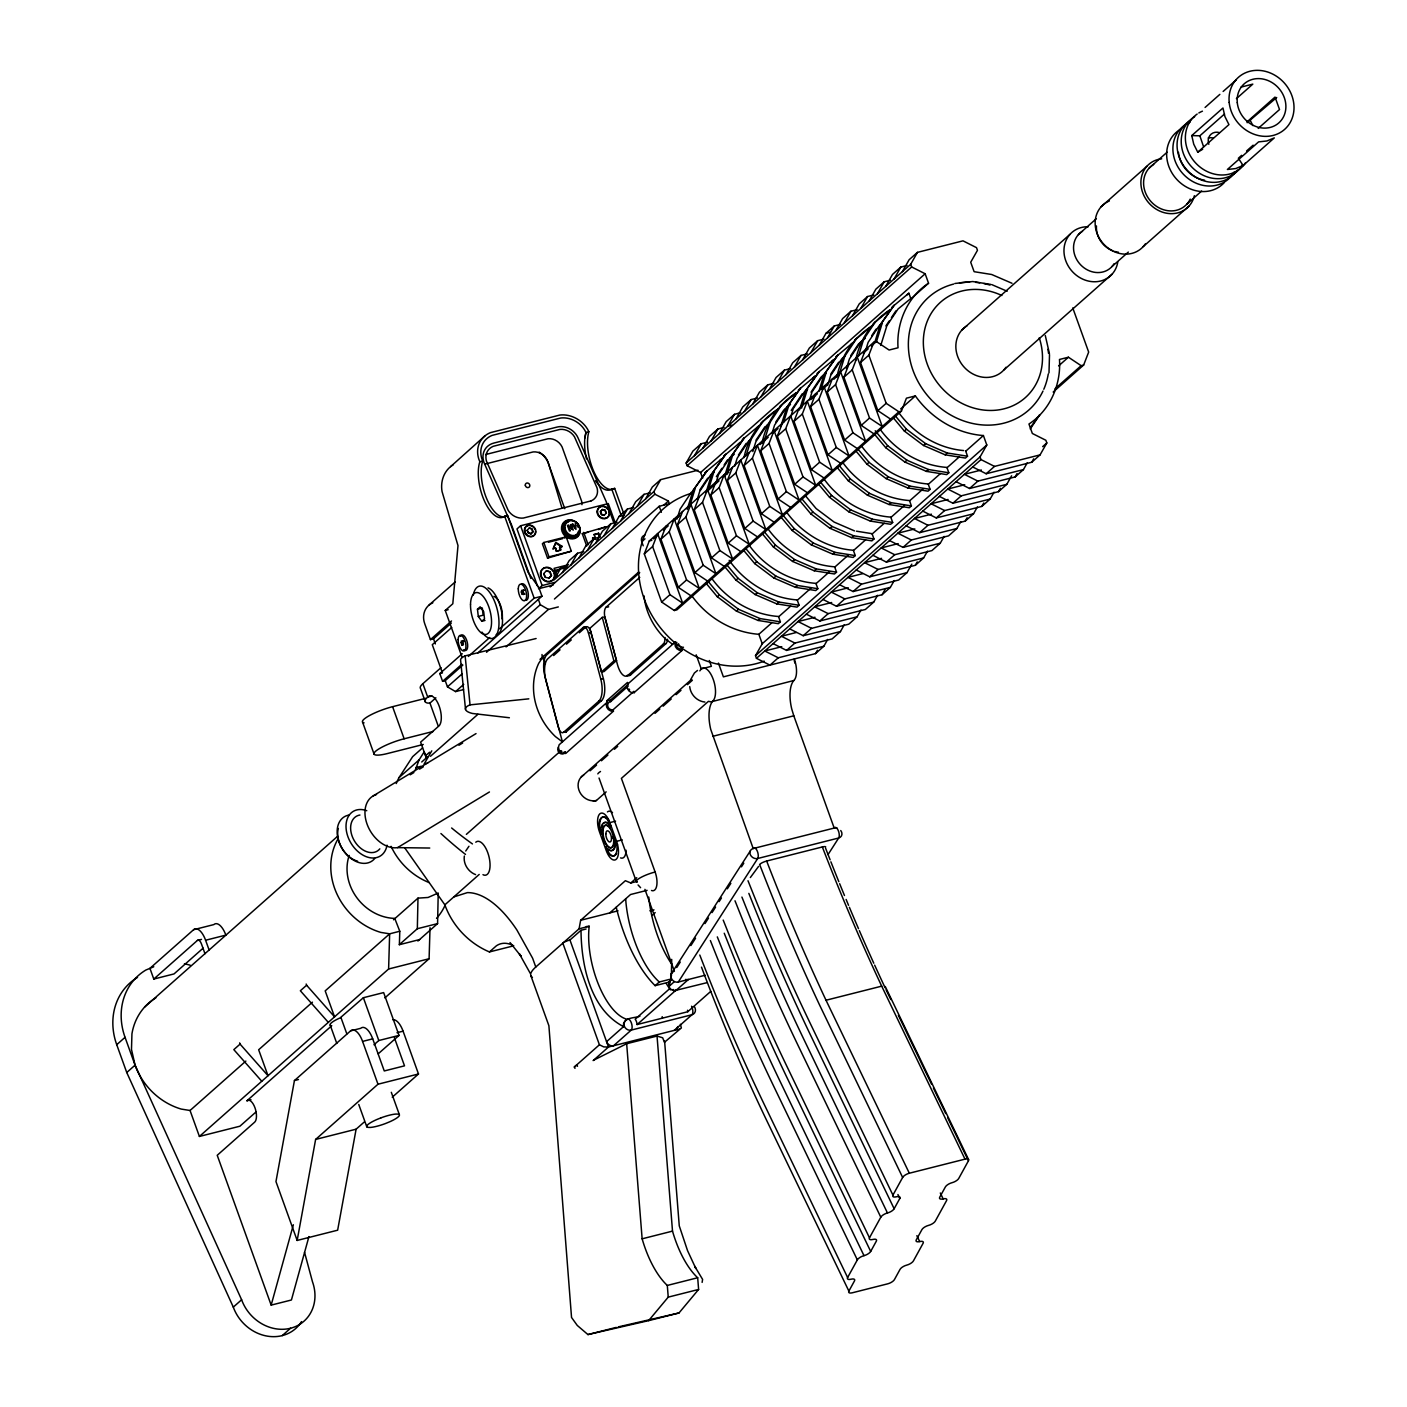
<?xml version="1.0" encoding="UTF-8"?>
<svg xmlns="http://www.w3.org/2000/svg" width="1407" height="1407" viewBox="0 0 1407 1407"><rect width="100%" height="100%" fill="white"/><g stroke="black" fill="none" stroke-linecap="round" stroke-linejoin="round"><path stroke-width="1.5" d="M399.289 944.695L417.334 928.726L417.985 898.141L428.062 897.473L438.228 893.023L437.577 923.608L417.897 941.037M694.442 1006.761L695.111 1008.098A5.804 5.1 48.5 0 1 691.98 1014.728L631.233 1030.1A5.804 5.1 48.5 0 1 624.233 1026.02C621.841 1017.261 635.12 1018.176 639.939 1016.206M707.352 982.578L674.551 990.669A5.804 5.1 48.5 0 1 668.941 986.448L669.064 982.297L670.84 980.31L669.064 982.297M1048.989 372.925L1049.516 354.582M153.768 966.767L145.853 970.039A63.825 56.034 48.5 0 0 125.047 1037.328L135.072 1065.152A63.825 56.034 48.5 0 0 181.257 1109.085L190.051 1110.492L199.407 1136.451L388.613 969.001L389.651 933.826L399.781 931.258L394.751 918.402A46.413 40.75 48.5 0 1 349.182 855.421M399.781 931.258L399.377 944.695L419.62 939.559M384.867 997.897L429.1 958.747L430.032 927.723M586.068 929.007L581.003 930.291C581.337 964.991 590.113 1009.206 623.547 1026.635L624.233 1026.02L606.575 1041.655A5.804 5.1 48.5 0 0 613.558 1045.735L631.233 1030.1A5.804 2.533 75.8 0 0 631.374 1022.907A5.804 2.533 75.8 0 0 627.381 1019.389A61.046 26.61 75.8 0 1 589.199 926.246A5.804 3.043 3.2 0 1 586.297 926.509M464.345 856.019C463.114 863.916 468.232 871.812 475.584 874.609M593.578 1060.21L626.66 1043.73L657.034 1036.044L662.662 1037.786L664.456 1042.288L681.357 1027.972L680.425 1024.296M623.494 1026.618L623.565 1023.381L626.097 1019.917M674.059 981.928L668.941 986.448L671.385 975.825L671.702 959.381M394.4 1037.75L404.512 1065.838L384.269 1070.956L372.714 1038.858A17.412 7.58 75.8 0 0 360.684 1028.324L350.572 1030.874L294.432 1080.576L275.965 1181.581L297.158 1240.446L337.645 1230.193L356.112 1129.188L364.325 1121.924M297.158 1240.446L315.625 1139.424L377.991 1084.217L418.495 1073.981L403.088 1031.173A17.412 7.58 75.8 0 0 392.87 1019.758M532.444 977.408A72.513 14.334 -19.8 0 1 535.786 967.031L579.068 928.813L580.651 920.284L625.359 880.712L630.811 882.98L636.896 881.468M586.49 458.911A34.26 14.932 75.8 0 1 584.872 437.982L585.928 432.424L584.784 430.225A22.195 18.537 33.3 0 0 560.76 418.002L492.098 435.396A24.675 20.613 33.3 0 0 481.739 458.365L482.724 461.021A32.59 14.193 75.8 0 0 487.473 500.505A32.59 14.193 75.8 0 0 507.558 515.472L528.012 572.262L538.863 587.581L541.976 596.199L477.747 653.041M584.872 437.982L585.91 432.617L588.847 431.685A34.243 14.932 75.8 0 0 594.123 472.224A34.243 14.932 75.8 0 0 614.683 488.37L624.268 515.015M463.114 643.579L462.78 645.268L461.689 644.846L461.25 641.029L464.099 641.029M463.009 640.59L462.674 642.278L460.933 642.735M524.969 594.141L522.12 594.159L521.346 592.048L521.68 590.36L524.53 590.342M523.439 589.902L523.105 591.591L521.346 592.048M523.211 594.598L523.545 592.892M415.083 770.649L419.093 759.868L424.14 751.918L426.444 757.371M669.644 985.762L669.24 982.051M308.942 1236.577L291.425 1299.998L271.164 1305.116L293.36 1224.776M702.128 1282.393L702.603 1279.403L694.689 1266.247L695.849 1268.498L687.548 1250.647L679.264 1225.866L664.596 1041.127M677.048 519.025L680.073 509.193L691.224 492.468L694.407 489.829M687.214 509.352L693.035 490.551L706.947 470.94L693.035 490.551M689.307 507.522L695.111 488.704M697.292 499.256L699.719 491.395L710.852 474.651L714.053 472.031M706.578 490.709L711.749 473.983L725.66 454.373L711.749 473.983M708.02 490.955L713.824 472.154M716.005 482.707L718.432 474.827L729.565 458.102L734.366 454.162M724.64 476.234L730.462 457.433L744.373 437.806L730.462 457.433M726.733 474.388L732.537 455.587M734.718 466.139L737.145 458.277L748.278 441.534L751.479 438.914M744.004 457.592C747.996 437.489 760.712 420.148 777.86 409.138L760.994 423.085M746.079 455.745L751.25 439.019L763.069 421.256M752.815 451.541L755.858 441.71L766.991 424.967M762.066 443.117C766.147 422.311 778.634 403.932 796.573 392.571L779.707 406.535M764.159 441.27L769.963 422.469L781.782 404.688M772.144 433.022L774.571 425.143L785.704 408.417M780.779 426.55L786.601 407.749L800.495 388.121L786.601 407.749M783.506 422.628L788.676 405.902M790.857 416.454L793.284 408.575L804.417 391.85L807.618 389.229M799.493 409.982L805.314 391.181L819.208 371.571L805.314 391.181M801.568 408.153L807.389 389.334M809.57 399.887L811.997 392.025L823.13 375.282M818.856 391.339L824.027 374.614L837.921 355.004L824.027 374.614M820.932 389.493L826.102 372.785M827.668 385.289L830.71 375.458L841.843 358.732L845.044 356.094M836.919 376.865C840.999 356.059 853.486 337.68 871.425 326.318L854.559 340.283M839.645 372.925L844.816 356.217L856.634 338.436M846.381 368.74L849.423 358.891L860.556 342.165M855.632 360.298C859.712 339.509 872.199 321.113 890.139 309.751L873.272 323.716M858.358 356.376L863.529 339.65L875.347 321.886M865.692 350.202L868.137 342.341L879.269 325.597L882.47 322.977M874.996 341.655L880.166 324.929L894.061 305.319L880.166 324.929M876.42 341.901L882.242 323.082M880.764 345.454L886.85 325.773L897.983 309.048L910.769 298.548L908.852 293.201L891.985 307.166M690.556 679.774L694.425 672.968L697.52 670.436M827.685 639.446L823.834 646.253L778.264 657.79L769.963 665.142L756.456 658.335L755.506 655.662L980.046 456.923L986.799 444.999L983.405 435.537C956.144 433.602 931.047 418.037 915.377 395.93L906.425 398.181L901.43 411.125L676.873 609.882L674.34 610.515L661.642 602.055L644.3 553.901L649.295 540.956L873.853 342.218L876.385 341.567L889.101 350.026L898.035 347.775C896.277 322.854 907.339 297.035 928.55 283.229L925.155 273.767L911.666 266.961L910.698 264.287L917.452 252.363L963.004 240.843L976.511 247.65L977.46 250.323L970.707 262.247L974.119 271.692L991.689 274.506L1012.02 283.282M652.619 546.532L657.614 533.587L682.659 603.163L669.943 594.686L652.619 546.532L644.3 553.901M690.978 595.794L678.262 587.335L660.921 539.18L665.933 526.236M669.24 531.811L674.252 518.866L699.297 588.443L686.581 579.965L669.24 531.811L660.921 539.18M707.615 581.073L694.9 572.614L677.558 524.459L682.571 511.515M685.877 517.09L690.89 504.146L715.934 573.704L703.219 565.245L685.877 517.09L677.558 524.459M724.253 566.353L711.537 557.893L694.196 509.739L699.209 496.794M702.515 502.369L707.51 489.425L732.555 558.984L719.856 550.524L702.515 502.369L694.196 509.739M740.873 551.632L728.175 543.172L710.834 495.018L715.829 482.073M719.153 487.649L724.148 474.704L749.192 544.263L736.477 535.803L719.153 487.649L710.834 495.018M757.511 536.911L744.795 528.452L727.454 480.279L732.467 467.353M735.773 472.928L740.785 459.983L765.83 529.542L753.114 521.082L735.773 472.928L727.454 480.279M774.149 522.19L761.433 513.731L744.092 465.559L749.104 452.632M752.411 458.207L757.423 445.263L782.468 514.821L769.752 506.362L752.411 458.207L744.092 465.559M790.787 507.47L778.071 499.01L760.73 450.838L765.742 437.894M769.049 443.486L774.043 430.542L799.088 500.101L786.39 491.641L769.049 443.486L760.73 450.838M807.407 492.749L794.709 484.289L777.368 436.117L782.362 423.173M785.686 428.766L790.681 415.821L815.726 485.38L803.01 476.92L785.686 428.766L777.368 436.117M824.045 478.028L811.329 469.551L793.988 421.397L799 408.452M802.307 414.045L807.319 401.101L832.364 470.659L819.648 462.2L802.307 414.045L793.988 421.397M840.683 463.29L827.967 454.83L810.625 406.676L815.638 393.731M818.944 399.324L823.957 386.38L849.001 455.938L836.286 447.479L818.944 399.324L810.625 406.676M857.32 448.569L844.605 440.11L827.263 391.955L832.276 379.011M835.582 384.603L840.577 371.659L865.622 441.218L852.923 432.758L835.582 384.603L827.263 391.955M873.94 433.848L861.242 425.389L843.901 377.234L848.896 364.29M852.22 369.883L857.215 356.938L882.259 426.497L869.544 418.037L852.22 369.883L843.901 377.234M890.578 419.128L877.862 410.668L860.521 362.514L865.534 349.569M860.521 362.514L868.84 355.144L873.853 342.218M1053.175 392.025L1083.654 365.029L1088.666 352.084L1072.767 307.94M553.549 547.569L555.994 542.451L562.22 546.426L559.494 547.464L560.478 550.243L557.559 550.981M552.916 549.135L555.994 542.451M676.837 642.401L676.785 642.542A4.344 3.816 48.5 0 0 681.41 649.102L682.219 650.315L633.941 692.772A5.804 5.1 48.5 0 1 627.786 684.031L627.522 682.413L606.716 700.827L606.98 702.445A5.804 5.1 48.5 0 0 613.153 711.186L613.135 709.726L633.924 691.312L634.399 692.649M431.773 750.846L424.123 764.036L427.658 763.139M947.614 1117.545L968.438 1160.81L958.73 1178.468A5.804 2.216 -25.7 0 1 952.064 1182.689A5.804 2.216 -25.7 0 0 945.381 1186.928L939.718 1197.216A5.804 2.216 -25.7 0 0 943.147 1198.887A5.804 2.216 -25.7 0 1 946.594 1200.54L935.268 1221.153A5.804 2.216 -25.7 0 1 928.585 1225.374A5.804 2.216 -25.7 0 0 921.919 1229.612L916.256 1239.901A5.804 2.216 -25.7 0 0 919.686 1241.572A5.804 2.216 -25.7 0 1 923.133 1243.225L913.424 1260.901A5.804 2.216 -25.7 0 1 906.741 1265.122A5.804 2.216 -25.7 0 0 900.058 1269.343L894.43 1279.596A5.804 2.216 -25.7 0 1 887.747 1283.817L852.325 1292.787A5.804 2.216 -25.7 0 1 848.878 1291.116L854.506 1280.862A5.804 2.216 -25.7 0 0 851.059 1279.209A5.804 2.216 -25.7 0 1 847.612 1277.538L857.338 1259.881A5.804 2.216 -25.7 0 1 864.004 1255.66A5.804 2.216 -25.7 0 0 870.687 1251.439L876.35 1241.132A5.804 2.216 -25.7 0 0 872.903 1239.461A5.804 2.216 -25.7 0 1 869.473 1237.808L786.161 1064.818A1083.689 472.33 75.8 0 1 726.205 927.565L723.198 920.072M869.473 1237.808L880.8 1217.196A5.804 2.216 -25.7 0 1 887.465 1212.975A5.804 2.216 -25.7 0 0 894.149 1208.754L899.812 1198.447L897.93 1194.508M899.812 1198.447A5.804 2.216 -25.7 0 0 896.382 1196.777A5.804 2.216 -25.7 0 1 892.935 1195.123L902.643 1177.448A5.804 2.216 -25.7 0 1 909.327 1173.227L965.009 1159.139A5.804 2.216 -25.7 0 1 968.438 1160.81M567.091 566.388L560.865 567.971L554.112 579.895L653.921 491.553L660.674 479.629L697.942 470.202M562.431 572.526L569.184 560.602L577.503 553.25L583.712 551.667M570.75 565.174L577.503 553.25M579.068 557.805L585.822 545.881L594.141 538.512L600.349 536.946M587.387 550.454L594.141 538.512M595.706 543.084L602.46 531.16L610.779 523.791L616.987 522.226M604.025 535.715L610.779 523.791M612.326 528.364L619.08 516.439L627.399 509.07L633.625 507.505M620.645 520.995L627.399 509.07M628.964 513.643L635.718 501.719L644.037 494.349L650.245 492.784M637.283 506.274L644.037 494.349M645.602 498.922L652.356 486.998L660.674 479.629M702.638 478.187L700.598 472.506L687.108 465.717L686.141 463.026L692.895 451.102L701.214 443.75L707.422 442.185M694.46 455.675L701.214 443.75M702.779 448.305L709.533 436.381L717.851 429.029L724.06 427.447M711.098 440.954L717.851 429.029M719.417 433.585L726.17 421.66L734.489 414.309L740.698 412.726M734.489 414.309L727.736 426.233L731.974 425.16M736.037 418.864L742.79 406.94L751.109 399.588L757.335 398.005M744.356 411.512L751.109 399.588M752.675 404.143L759.428 392.219L767.747 384.867L773.956 383.284M760.994 396.792L767.747 384.867M769.312 389.422L776.066 377.498L784.385 370.147L790.593 368.564M777.631 382.071L784.385 370.147M785.95 374.702L792.704 362.777L801.023 355.426L807.231 353.843M794.269 367.35L801.023 355.426M802.57 359.981L809.324 348.057L817.643 340.687L823.869 339.122M810.889 352.629L817.643 340.687M819.208 345.26L825.962 333.336L834.281 325.967L840.489 324.401M827.527 337.891L834.281 325.967M835.846 330.539L842.6 318.615L850.918 311.246L857.127 309.681M844.165 323.17L850.918 311.246M852.484 315.819L859.237 303.894L867.556 296.525L873.765 294.96M860.803 308.45L867.556 296.525M869.104 301.098L875.858 289.174L884.176 281.805L890.402 280.239M877.423 293.729L884.176 281.805M885.742 286.377L892.495 274.453L900.814 267.084L907.023 265.518M894.061 279.008L900.814 267.084M902.379 271.657L909.133 259.732L917.452 252.363M755.506 655.662L762.242 643.738L986.799 444.999M718.432 663.084L723.391 676.855L815.515 653.622L817.449 650.21M773.094 643.615L786.583 650.421L832.153 638.901L840.471 631.532L844.323 624.726M789.732 628.894L803.221 635.7L848.773 624.18L857.092 616.811L860.961 610.005M806.369 614.173L819.859 620.979L865.411 609.46L873.729 602.09L877.599 595.284M822.989 599.452L836.497 606.259L882.048 594.739L884.95 589.621M882.048 594.739L890.367 587.37L894.219 580.563M839.627 584.732L853.117 591.538L898.686 580.018L907.005 572.649L911.824 564.137M856.265 570.011L869.755 576.817L915.306 565.297L917.241 561.885M915.306 565.297L923.625 557.928L927.494 551.122M872.903 555.29L886.392 562.097L931.944 550.577L940.263 543.208L944.132 536.401M889.523 540.569L903.03 547.376L948.582 535.856L956.901 528.487L960.752 521.68M906.161 525.849L919.65 532.655L965.22 521.118L967.137 517.723M965.22 521.118L973.538 513.766L977.39 506.942M922.799 511.128L936.288 517.934L981.84 506.397L983.774 503.002M981.84 506.397L990.159 499.045L994.028 492.221M939.419 496.407L952.926 503.214L998.478 491.676L1000.412 488.282M998.478 491.676L1006.796 484.325L1011.615 475.795M956.057 481.686L969.564 488.493L1015.115 476.955L1017.05 473.561M1015.115 476.955L1023.434 469.604L1027.286 462.78M972.694 466.966L986.184 473.754L1031.753 462.235L1033.67 458.823M1031.753 462.235L1040.072 454.883L1046.826 442.959L1045.858 440.268L1032.351 433.479L1028.957 424.017C1050.167 410.211 1061.247 384.392 1059.471 359.471L1068.423 357.22L1081.139 365.679L1083.654 365.029M676.732 967.541L680.267 962.036M690.855 945.574L695.55 938.24M704.96 923.608L708.495 918.103M712.03 912.615L715.565 907.128M719.083 901.641L721.439 897.983M727.331 888.819L730.849 883.332M741.436 866.853L743.793 863.195M644.916 889.347L674.375 971.199A5.874 5.171 48.5 0 0 671.192 977.918A5.874 5.171 48.5 0 0 678.28 982.051L757.687 858.499A5.804 2.533 75.8 0 0 757.177 850.83A5.804 2.533 75.8 0 0 753.202 848.544L710.728 729.389A29.09 12.681 75.8 0 1 712.804 701.003A17.412 7.58 75.8 0 0 713.261 679.423A17.412 7.58 75.8 0 0 701.249 668.888L696.184 654.818M828.019 854.612L838.678 838.009A5.804 4.837 32.7 0 0 840.753 830.517M671.315 973.697L750.283 850.918M396.246 783.558A70.35 61.767 48.5 0 1 399.043 777.596L412.656 756.649L422.54 747.908M465.717 851.024L468.953 846.275M699.859 489.882L707.668 478.169M716.356 476.674L721.914 468.302M724.148 464.961L727.489 459.931M738.411 455.094L746.202 443.381M755.999 440.198L764.916 426.813M775.837 421.959L783.629 410.246L790.505 404.477M791.209 410.422L802.342 393.696M811.03 392.184L821.055 377.129L826.331 372.662M830.851 373.945L838.642 362.232M850.672 355.725L858.481 344.012L865.358 338.225M871.619 335.816L876.069 329.115M885.882 325.932L889.224 320.919M891.44 317.577L895.907 310.877M1030.522 427.306L1039.703 414.801L1030.241 429.012M699.842 670.875L701.249 668.888L711.379 666.338L709.286 660.499M750.353 877.546L758.584 866.395M558.368 747.31L558.262 747.434A4.344 3.816 48.5 0 0 562.888 753.994L565.315 752.042L565.333 753.501A5.804 5.1 48.5 0 1 559.159 744.76L607.12 702.286M627.786 684.031L675.606 641.715A5.804 5.1 48.5 0 0 681.762 650.456L682.219 650.315M530.844 975.631L548.888 1025.721L571.541 1317.48L577.257 1325.429L587.933 1334.575L648.627 1320.645L668.237 1297.131L698.611 1289.445L697.679 1277.749A67.87 29.582 75.8 0 1 672.511 1231.125L657.034 1036.044M648.627 1320.645L679.001 1312.96L698.611 1289.445M527.15 530.281L529.296 527.994L532.075 528.803L533.077 531.582L530.931 533.869L528.153 533.06L527.15 530.281L528.504 532.743L531.283 533.552M530.931 533.869L533.077 531.582M549.135 578.101L545.072 577.345L543.735 573.634L546.461 570.679L550.172 571.77L551.491 575.481L548.765 578.418L551.491 575.481M600.367 511.761L602.495 509.475L605.274 510.284L606.276 513.063L604.148 515.349L601.369 514.54L600.367 511.761L602.495 509.475M450.609 466.614L485.01 435.818M630.811 882.98L636.773 877.687M429.1 605.01L455.094 582.006M615.703 524.195L608.281 503.583L520.59 525.761L516.985 528.944L537.773 586.684M529.296 527.994L531.705 529.12L532.708 531.899M461.936 656.788L445.245 610.462L452.808 603.761L457.996 545.599L442.062 491.588A28.017 25.097 63.2 0 1 453.3 464.715M432.846 602.776A18.924 16.62 48.5 0 0 424.721 623.706L430.436 639.622L451.506 620.962M430.436 639.622L433.514 638.831L451.348 623.055M543.823 542.486L542.381 543.77L547.552 558.139L571.348 551.21L566.177 536.841L543.823 542.486L548.994 556.855L547.552 558.139M451.735 627.504L432.283 644.705L442.431 672.915L439.811 673.584L442.589 681.322L445.228 680.654L462.85 665.054M477.465 609.213L480.174 606.822L483.691 611.658L484.518 618.869L481.81 621.261L478.292 616.442L477.465 609.213L482.302 608L483.111 615.211L478.292 616.442M564.735 538.107L566.177 536.841M556.644 550.876L555.642 548.097L556.099 551.351L561.024 549.768L560.021 546.989L562.22 546.426M602.143 509.791L605.274 510.284M601.369 514.54L604.148 515.349M586.701 545.986L582.269 533.675L606.083 526.746L598.538 529.56M606.276 513.063L604.922 510.6M546.461 570.679L549.803 572.086L551.139 575.797M543.735 573.634L545.424 577.011M425.354 701.935L420.535 688.568A37.708 7.457 -19.8 0 1 422.874 683.696L440.989 667.674M593.666 534.766L598.591 533.183L599.048 536.454L598.591 533.183M439.811 673.584L462.252 653.727M592.47 538.107L595.214 537.069L594.211 534.291M555.325 572.878L560.865 567.971M554.604 582.392L542.117 585.558L538.512 588.742L553.092 585.048M686.141 463.026L910.698 264.287M468.32 656.453L489.724 637.512M499.591 628.771L534.15 598.186L541.976 596.199M442.589 681.322L461.83 664.297M550.102 586.965L654.888 494.226L668.378 501.033L669.345 503.706L659.215 506.274L554.446 599.013M687.108 465.717L911.666 266.961M463.519 689.588L455.569 691.593L447.461 686.862L462.112 673.9M486.541 652.268L540.288 604.711L538.371 599.4M422.874 683.696L427.693 697.081A37.708 7.457 -19.8 0 0 427.781 703.095L429.962 703.078L435.889 697.819M663.471 505.377L668.378 501.033M700.598 472.506L925.155 273.767M455.569 691.593L463.712 684.382M506.045 646.903L548.396 609.424L558.333 606.927M719.645 460.652L721.721 458.823L704.854 472.77M738.358 444.102L740.434 442.255L723.567 456.22M757.072 427.535L759.147 425.688L742.28 439.652M813.211 377.85L815.286 376.003L798.42 389.968M831.906 361.282L833.999 359.453L817.133 373.4M850.619 344.715L852.712 342.886L835.846 356.85M906.759 295.03L908.852 293.201M193.586 929.71A17.412 7.58 75.8 0 1 205.598 940.245L225.859 935.11A17.412 7.58 75.8 0 0 213.829 924.592L193.586 929.71L149.933 968.35L153.785 979.061L174.028 973.925L203.136 948.16M749.175 440.866L751.25 439.019M767.888 424.298L769.963 422.469M842.74 358.046L844.816 356.217M861.453 341.496L863.529 339.65M910.522 299.181L928.55 283.229M643.21 545.793L641.75 541.73L645.004 538.846M153.785 979.061L197.437 940.404L201.5 939.384M653.464 538.863L658.388 534.519M663.313 530.158L668.219 525.813M674.78 520.01L679.704 515.648M705.927 492.45L719.03 480.842M723.954 476.481L728.861 472.136M760.009 444.577L768.204 437.313M773.129 432.969L778.036 428.607M810.819 399.606L817.379 393.802M822.286 389.44L827.21 385.096M833.771 379.292L838.678 374.93M863.265 353.175L868.189 348.83M871.461 345.929L876.385 341.567M399.043 777.596L419.093 759.868M426.286 755.137L429.557 752.235M144.552 1007.131L337.61 836.268M421.731 761.996L427.587 756.808M430.489 756.28L477.905 714.316M540.024 659.338L638.69 572.016M639.728 572.596L546.883 654.765A17.412 7.246 81.5 0 0 545.001 676.626L562.413 741.858L555.448 736.617A63.825 56.034 48.5 0 1 538.705 663.33L543.295 656.436L545.388 664.297M579.332 632.781L585.769 627.082L583.149 627.487L547.798 658.775A17.412 7.246 81.5 0 0 545.934 680.619L558.245 726.927A8.706 3.623 81.5 0 0 563.556 732.326L566.159 731.939L601.51 700.651A17.412 7.246 81.5 0 0 603.41 678.79L591.063 632.499A8.706 3.623 81.5 0 0 586.649 626.66M667.534 639.27A8.706 3.623 81.5 0 1 665.968 643.615L630.617 674.885L628.014 675.29A17.412 7.228 81.5 0 1 617.427 664.456L605.08 618.165A8.706 3.623 81.5 0 1 606.03 607.244L639.763 577.38M553.637 655.539L560.056 649.841M566.476 644.16L571.312 639.886M301.52 1321.613A40.61 35.65 48.5 0 1 265.659 1335.823A40.61 35.65 48.5 0 1 233.298 1307.121L126.753 1072.521L116.728 1044.697L125.047 1037.328M602.284 617.356L589.814 628.384L601.44 671.966L604.043 671.561L616.512 660.516L604.904 616.952L602.284 617.356L613.909 660.921L601.44 671.966M1205.078 107.46L1219.851 94.375M1223.123 91.473L1236.261 79.847M961.913 329.977L1070.041 234.283M1101.224 206.671L1146.969 166.184M126.753 1072.521L135.072 1065.152L131.484 1049.446L131.941 1033.828A63.825 56.034 48.5 0 1 155.878 997.862M1149.062 168.189L1167.124 152.202M661.642 602.055L669.943 594.686M678.262 587.335L686.581 579.965M694.9 572.614L703.219 565.245M711.537 557.893L719.856 550.524M728.175 543.172L736.477 535.803M744.795 528.452L753.114 521.082M761.433 513.731L769.752 506.362M778.071 499.01L786.39 491.641M794.709 484.289L803.01 476.92M811.329 469.551L819.648 462.2M827.967 454.83L836.286 447.479M844.605 440.11L852.923 432.758M861.242 425.389L869.544 418.037M877.862 410.668L886.181 403.317L868.84 355.144M1078.395 234.6L1096.37 218.683M1191.764 135.582L1222.964 107.987L1224.917 116.552L1228.944 124.607L1197.744 152.202L1193.734 144.165L1191.764 135.582L1199.854 135.811L1224.477 114.02M1236.401 98.648L1252.81 84.121L1241.009 87.111M900.621 408.98L915.377 395.93M674.34 610.515L898.897 411.776L901.43 411.125M1247.147 121.776L1275.041 97.065L1279.526 109.535L1258.192 128.424M1247.147 122.708L1276.712 97.505M563.556 732.326L598.89 701.038L601.51 700.651M706.121 583.325L717.271 596.691L719.346 594.862L738.517 609.266L760.097 618.588L780.41 621.841L778.476 616.495C752.024 614.525 727.243 599.91 711.801 578.47M724.816 566.775L735.984 580.141L738.059 578.295L757.23 592.716L778.81 602.038L799.123 605.274L797.189 599.927C769.946 597.975 744.848 582.428 729.178 560.303M743.529 550.207L754.697 563.574L756.773 561.727L775.943 576.149L797.523 585.47L817.836 588.706L815.902 583.36C789.45 581.408 764.669 566.775 749.227 545.353M762.242 533.64L773.41 547.006L775.486 545.177L794.656 559.581L816.236 568.903L836.549 572.157L834.615 566.81C808.163 564.84 783.382 550.225 767.941 528.786M780.955 517.09L792.123 530.457L794.199 528.61L813.369 543.032L834.949 552.353L855.263 555.589L853.328 550.243C826.876 548.273 802.096 533.658 786.654 512.236M799.668 500.523L810.837 513.889L812.912 512.042L832.082 526.464L853.662 535.786L873.976 539.022L872.041 533.675L856.423 531.178M818.382 483.955L829.55 497.322L831.625 495.493L850.795 509.897L872.375 519.218L892.689 522.472L890.754 517.108C864.303 515.155 839.522 500.54 824.08 479.101M837.095 467.405L848.263 480.772L850.338 478.925L869.508 493.347L891.088 502.668L911.402 505.904L909.467 500.558C883.016 498.588 858.235 483.973 842.793 462.551M855.808 450.838L866.976 464.204L869.051 462.358L888.222 476.78L909.801 486.101L930.115 489.337L928.18 483.99C901.729 482.021 876.948 467.405 861.506 445.984M874.521 434.271L885.671 447.637L887.764 445.808L906.935 460.212L928.514 469.533L948.828 472.787L946.893 467.423C920.442 465.471 895.661 450.856 880.219 429.416M893.234 417.721L904.384 431.087L906.477 429.241L925.648 443.645L947.228 452.984L967.541 456.22L965.607 450.873M606.716 700.827L610.251 700.281L627.839 684.717M613.135 709.726L612.801 709.814A4.344 3.816 48.5 0 1 607.789 706.332A4.344 3.816 48.5 0 1 610.62 701.653L628.208 686.088M466.368 834.369L560.162 751.356M1111.987 266.539L1128.326 252.082M565.79 753.378L613.61 711.045M1186.857 204.138L1201.631 191.053M1241.642 155.333L1238.371 158.235L1243.12 165.498L1274.32 137.886L1266.845 140.981L1258.597 141.878L1227.396 169.473L1235.663 168.576L1243.12 165.498M1246.567 150.971L1253.145 145.167M239.63 1042.904L240.069 1044.117L233.826 1049.64L261.772 1081.244M306.163 984.021L306.603 985.234L300.359 990.757L328.306 1022.361M1003.912 369.918L1112.022 274.224M1143.223 246.612L1188.95 206.126M717.271 596.691L736.441 611.113L738.517 609.266M735.984 580.141L755.154 594.545L757.23 592.716M754.697 563.574L773.868 577.996L775.943 576.149M773.41 547.006L792.581 561.428L794.656 559.581M792.123 530.457L811.294 544.861L813.369 543.032M810.837 513.889L830.007 528.311L832.082 526.464M829.55 497.322L848.72 511.743L850.795 509.897M848.263 480.772L867.433 495.176L869.508 493.347M866.976 464.204L886.146 478.609L888.222 476.78M885.671 447.637L904.859 462.059L906.935 460.212M904.384 431.087L923.572 445.491L925.648 443.645M393.52 919.791L417.985 898.141M190.051 1110.492L245.856 1061.089M312.442 1002.171L258.659 1049.763L268.016 1075.722L240.069 1044.117M581.144 777.086L691.664 679.282M736.441 611.113L758.021 620.434L760.097 618.588M755.154 594.545L776.734 603.867L778.81 602.038M773.868 577.996L795.447 587.317L797.523 585.47M792.581 561.428L814.161 570.75L816.236 568.903M811.294 544.861L832.874 554.182L834.949 552.353M830.007 528.311L851.587 537.632L853.662 535.786M848.72 511.743L870.3 521.065L872.375 519.218M867.433 495.176L889.013 504.497L891.088 502.668M886.146 478.609L907.726 487.948L909.801 486.101M904.859 462.059L926.439 471.38L928.514 469.533M923.572 445.491L945.152 454.813L947.228 452.984M590.061 770.825L596.568 765.074M601.44 760.765L607.93 755.014M614.419 749.28L617.673 746.396M654.994 713.349L659.865 709.04M663.119 706.173L671.227 698.98M676.099 694.671L680.97 690.362M687.46 684.629L692.332 680.302M513.731 945.803L489.443 951.941A72.513 63.684 48.5 0 1 444.858 904.842L479.207 874.433M1058.592 365.908L1068.423 357.22M692.174 596.269C707.615 617.708 732.396 632.323 758.848 634.293L771.704 622.914M778.599 616.811L790.699 606.1M797.312 600.244L810.924 588.196M816.025 583.676L829.638 571.629M834.738 567.127L848.351 555.079M853.451 550.559L865.551 539.848M872.164 533.992L884.264 523.281M890.877 517.442L904.49 505.394M909.59 500.874L923.203 488.827M928.303 484.307L940.404 473.596M947.017 467.74L959.099 457.046M965.73 451.19L983.405 435.537M780.41 621.841L778.335 623.688L758.021 620.434M799.123 605.274L797.048 607.12L776.734 603.867M817.836 588.706L815.761 590.553L795.447 587.317M836.549 572.157L834.474 573.986L814.161 570.75M855.263 555.589L853.187 557.436L832.874 554.182M873.976 539.022L871.9 540.868L851.587 537.632M892.689 522.472L890.613 524.301L870.3 521.065M911.402 505.904L909.327 507.751L889.013 504.497M930.115 489.337L928.04 491.184L907.726 487.948M948.828 472.787L946.735 474.616L926.439 471.38M967.541 456.22L965.448 458.066L945.152 454.813M271.164 1305.116L217.223 1155.288L254.649 1122.17A11.608 5.065 75.8 0 0 254.966 1107.784A11.608 5.065 75.8 0 0 246.946 1100.766L331.753 1025.721M331.331 1025.703A17.412 3.447 -19.8 0 1 340.142 1017.894L363.375 997.721L383.636 992.586L399.043 1035.394L378.219 1053.825M1054.898 388.877L1081.139 365.679M756.456 658.335L981.013 459.597L994.503 466.403L1040.072 454.883M593.209 800.97A14.51 6.314 75.8 0 0 596.462 800.46L606.153 791.86M256.32 1111.688L239.894 1126.216L199.407 1136.451M786.583 650.421L794.902 643.069L840.471 631.532M803.221 635.7L811.54 628.349L857.092 616.811M819.859 620.979L828.178 613.628L873.729 602.09M836.497 606.259L844.798 598.907L890.367 587.37M853.117 591.538L861.436 584.169L907.005 572.649M869.755 576.817L878.074 569.448L923.625 557.928M886.392 562.097L894.711 554.727L940.263 543.208M903.03 547.376L911.331 540.007L956.901 528.487M919.65 532.655L927.969 525.286L973.538 513.766M936.288 517.934L944.607 510.565L990.159 499.045M952.926 503.214L961.245 495.844L1006.796 484.325M969.564 488.493L977.865 481.124L1023.434 469.604M986.184 473.754L994.503 466.403M1042.657 446.635L1046.826 442.959M815.515 653.622L823.834 646.253M373.998 1044.768L378.8 1040.529L399.043 1035.394M489.443 951.941L496.337 945.838A73.955 32.238 75.8 0 1 513.414 945.645M392.236 1097.214L418.495 1073.981M609.759 912.914L630.547 894.518L647.114 890.332M233.298 1307.121L241.617 1299.751A40.61 35.65 48.5 0 0 290.546 1328.243A40.61 35.65 48.5 0 0 312.495 1281.83L304.528 1252.283M616.266 907.163L616.688 909.08A101.955 44.795 75.9 0 0 655.134 985.656L659.285 981.98L669.644 979.36M575.006 1068.335A5.804 5.1 48.5 0 1 574.337 1066.981L599.417 1044.785L562.818 943.112A5.804 1.143 -19.8 0 1 569.958 939.999L581.003 930.291M669.732 988.629L635.208 1019.196A5.804 2.533 75.8 0 1 637.125 1024.542L687.742 1011.739L710.764 991.372M282.227 1335.612L290.546 1328.243M593.138 1060.597L608.492 1047.019L679.37 1029.08M637.125 1024.542L676.591 989.613M628.014 675.29L663.365 644.001L665.968 643.615M651.933 915.482L655.187 912.615M574.337 1066.981L576.958 1064.8L577.503 1066.295M373.242 795.87L476.041 733.592M410.176 774.817L413.922 772.531M419.55 769.137L423.296 766.85M458.928 745.27L462.674 743.002M376.531 794.515A29.002 20.314 58.8 0 0 367.508 825.293A29.002 20.314 58.8 0 0 397.565 847.63L489.443 791.965M1197.744 152.202L1202.686 149.248M453.793 896.927L467.37 892.618A132.469 57.74 75.8 0 1 516.897 930.009L532.602 958.185L535.786 967.031M565.315 752.042L564.981 752.147A4.344 3.816 48.5 0 1 563.926 752.165M485.573 454.549L548.062 438.738A13.49 11.854 48.5 0 1 562.061 446.881L581.619 501.173A14.052 12.346 48.5 0 1 581.97 504.656M485.362 463.993L533.165 451.928A13.49 11.854 48.5 0 1 547.165 460.071L564.77 508.683M825.962 333.336L830.112 332.281M588.847 431.685L587.51 429.117A25.537 21.351 33.3 0 0 559.863 415.047L490.445 432.635A28.017 23.427 33.3 0 0 478.679 458.717L479.822 461.76L482.724 461.021M479.822 461.76A32.59 14.193 75.8 0 0 484.553 501.244A32.59 14.193 75.8 0 0 504.638 516.211L507.558 515.472M595.495 480.719A34.26 14.932 75.8 0 0 611.764 489.108L614.683 488.37M619.08 516.439L623.231 515.384M548.466 542.223L562.712 538.617M582.269 533.675L588.372 532.127M595.126 534.396L598.045 533.658M553.443 548.66L555.642 548.097M548.994 556.855L571.348 551.21M649.295 540.956L651.828 540.306M568.534 564.717L554.094 568.358L556.767 575.78M554.622 570.503L567.003 567.373M981.365 470.026L964.375 474.317L977.865 481.124M445.245 610.462L448.165 609.723M522.12 594.159L523.861 593.719L522.771 590.782M964.727 484.747L947.738 489.038L961.245 495.844M948.089 499.467L931.117 503.759L944.607 510.565M481.81 621.261L485.028 620.452M931.452 514.188L914.48 518.48L927.969 525.286M914.831 528.909L897.842 533.2L911.331 540.007M461.689 644.846L463.448 644.406L462.358 641.469M898.194 543.63L881.204 547.939L894.711 554.727M881.556 558.35L864.584 562.659L878.074 569.448M862.808 573.616L847.946 577.38L861.436 584.169M848.298 587.792L831.308 592.101L844.798 598.907M431.914 696.008L427.693 697.081A16.022 6.982 75.8 0 1 439.23 706.279A16.022 6.982 75.8 0 1 438.298 726.504L420.623 742.14L426.18 757.599M364.079 722.881A23.198 4.59 -19.8 0 1 368.757 715.97A23.198 4.59 -19.8 0 1 392.588 706.683L425.618 698.329M831.66 602.513L814.671 606.822L828.178 613.628M815.022 617.251L798.05 621.542L811.54 628.349M796.274 632.499L781.413 636.263L794.902 643.069M423.243 744.479L387.523 753.519A23.198 4.59 -19.8 0 1 375.581 751.285A23.198 4.59 -19.8 0 1 404.143 738.798L433.338 731.411M781.764 646.692L764.775 650.984L778.264 657.79M794.269 658.933A17.412 7.58 75.8 0 1 793.812 680.513L710.992 701.882L708.46 701.319L621.402 778.37L655.117 872.006A14.51 6.314 75.8 0 1 651.494 890.49M712.786 736.301L793.794 715.811L834.193 828.055A5.804 2.533 75.8 0 1 838.185 830.341A5.804 2.533 75.8 0 1 838.678 838.009L757.687 858.499A5.804 4.837 32.7 0 1 750.388 854.805A5.804 4.837 32.7 0 1 753.202 848.544L834.193 828.055A5.804 4.837 32.7 0 1 837.024 828.09M608.791 820.334A14.51 6.314 75.8 0 0 599.822 828.354L601.756 833.7L599.189 828.512A14.51 6.314 75.8 0 1 608.158 820.492L610.093 823.939M609.847 822.603L616.6 841.333A14.51 6.314 75.8 0 1 616.213 859.308A14.51 6.314 75.8 0 1 606.206 850.532L599.452 831.801A14.51 6.314 75.8 0 1 599.839 813.826A14.51 6.314 75.8 0 1 609.847 822.603L615.545 821.16M601.123 833.859A14.51 6.314 75.8 0 1 610.11 825.891L610.744 825.733M616.6 841.333L622.299 839.891M608.492 852.431L605.925 847.243L608.492 852.431A14.51 6.314 75.8 0 0 616.583 853.433M607.859 852.589A14.51 6.314 75.8 0 0 616.846 844.552L617.48 844.393M417.334 928.726L437.577 923.608M902.643 1177.448L819.296 1004.405A1093.485 476.604 75.8 0 1 759.762 864.813L759.622 864.461A5.804 1.425 -21.3 0 1 766.657 861.031L822.339 846.961A5.804 1.425 -21.3 0 1 825.733 846.908M580.651 920.284L618.042 910.821M388.613 969.001L429.1 958.747M579.068 928.813L589.199 926.246M653.991 909.854L649.946 910.874A5.804 3.043 3.2 0 0 652.092 909.872M350.572 1030.874A17.412 7.58 75.8 0 1 362.584 1041.409L372.714 1038.858M397.003 1032.703L403.088 1031.173M655.134 985.656L669.626 981.98M678.28 982.051L705.171 975.244M294.432 1080.576L298.477 1079.538M246.946 1100.766L250.991 1099.746M766.657 861.031A1089.088 474.687 75.8 0 0 826.015 1000.236L881.697 986.149L965.009 1159.139M315.625 1139.424L356.112 1129.188M626.66 1043.73L642.137 1238.811L672.511 1231.125M642.137 1238.811A67.87 29.582 75.8 0 0 667.305 1285.435L697.679 1277.749M587.933 1334.575L616.284 1327.399M415.786 767.624L421.098 766.287M509.387 717.746L472.559 713.49A17.412 5.821 -0.8 0 1 465.524 709.445L460.564 659.69A17.412 4.713 -10.5 0 1 465.137 655.873L536.12 638.514M618.306 1326.889L679.001 1312.96M606.03 607.244L608.633 606.857M583.149 627.487A8.706 3.623 81.5 0 1 588.443 632.886L591.063 632.499M613.909 660.921L616.512 660.516M598.89 701.038A17.412 7.246 81.5 0 0 600.789 679.176L603.41 678.79M954.913 283.475L972.712 281.541L990.985 284.46M465.524 709.445L465.453 708.618A17.412 5.821 -0.8 0 1 470.044 704.872L528.821 698.839M397.565 847.63L429.751 848.034M963.654 450.557C937.889 448.376 914.005 433.637 898.932 412.849M704.925 702.04C697.063 701.354 690.432 694.478 689.729 686.651M991.812 284.636L1007.148 291.249M854.471 530.879L834.14 522.085L816.095 508.525L805.367 495.669M540.288 604.711L548.396 609.424M482.988 874.626L483.445 874.925A17.412 7.58 75.8 0 0 489.073 857.074A17.412 7.58 75.8 0 0 475.777 842.213M593.015 537.632L596.128 539.62M555.466 542.926L561.674 546.918M886.181 403.317L898.897 411.776M599.417 1044.785L603.744 1046.896L608.492 1047.019L569.958 939.999M672.616 644.318L665.634 639.077A63.825 56.034 48.5 0 1 644.001 595.829M638.075 884.968L640.59 887.694M306.603 985.234L334.549 1016.839L325.193 990.88L389.651 933.826L380.857 932.419A63.825 56.034 48.5 0 1 337.961 838.994M895.309 415.874L906.477 429.241M875.207 430.771L887.764 445.808M857.883 448.991L869.051 462.358M839.188 465.559L850.338 478.925M820.474 482.126L831.625 495.493M801.761 498.676L812.912 512.042M783.048 515.243L794.199 528.61M764.335 531.811L775.486 545.177M745.622 548.361L756.773 561.727M726.909 564.928L738.059 578.295M708.196 581.496L719.346 594.862M510.038 942.549L521.223 956.426L519.359 953.823L530.316 973.433M404.935 848.14L444.858 904.842M1250.436 120.738L1252.863 125.575M1203.583 146.768L1199.854 135.811M885.249 986.483L968.579 1159.509M886.058 989.719L890.789 999.55M898.37 1015.291L931.504 1084.111M933.404 1088.051L945.715 1113.605M940.316 1192.995L943.147 1198.887M826.015 1000.236L909.327 1173.227M916.854 1235.68L919.686 1241.572M892.935 1195.123L809.641 1022.133A1083.548 472.277 75.8 0 1 754.398 896.716L747.996 880.729M894.149 1208.754L810.854 1035.763A1083.689 472.33 75.8 0 1 750.881 898.51L748.841 893.375M887.465 1212.975L804.171 1039.984A1089.299 474.792 75.8 0 1 743.898 902.01L741.911 897.068M880.8 1217.196L797.47 1044.187A1094.91 477.237 75.8 0 1 736.899 905.528L734.999 900.779M870.687 1251.439L787.392 1078.448A1083.689 472.33 75.8 0 1 727.419 941.195L724.236 933.228M864.004 1255.66L780.709 1082.669A1089.299 474.792 75.8 0 1 720.437 944.695L717.306 936.886M857.338 1259.881L774.008 1086.872A1094.91 477.237 75.8 0 1 713.437 948.212L710.377 940.544M847.612 1277.538L764.318 1104.565A1028.236 448.165 75.8 0 1 702.849 962.916L699.789 955.019M848.878 1291.116L765.584 1118.16A942.198 410.668 75.8 0 1 703.799 973.257L701.495 967.137M135.072 1065.152L241.617 1299.751M608.158 820.492L610.11 825.891M616.846 844.552L614.929 839.275A14.51 6.314 75.8 0 1 605.925 847.243M980.046 456.923L981.013 459.597M758.848 634.293L762.242 643.738M653.921 491.553L654.888 494.226M659.215 506.274L661.378 512.289M611.764 489.108L621.261 515.49M613.434 521.804L606.065 501.314L577.96 437.718A16.567 13.894 34 0 0 557.19 427.042L493.857 443.064A19.047 15.969 34 0 0 484.5 463.747L511.656 525.198L530.844 578.47M600.719 511.445L601.721 514.223M583.712 532.391L588.144 544.72M520.59 525.761L542.117 585.558M504.638 516.211L534.15 598.186M599.03 778.018L636.369 881.679M433.514 638.831L435.343 643.931M445.228 680.654L447.461 686.862M429.962 703.078L438.105 725.713M392.588 706.683L404.143 738.798M362.584 722.16L374.139 754.275M363.375 997.721L378.8 1040.529M391.304 1092.289L399.359 1114.661M362.584 1041.409L377.991 1084.217M340.951 1017.56L346.825 1033.864M330.205 1025.158L336.801 1043.466M358.75 1104.46L366.805 1126.831M205.598 940.245L209.133 950.042M204.982 953.735L201.447 943.921A5.804 2.533 75.8 0 0 197.437 940.404M562.061 508.314L548.343 462.938A22.195 19.874 63.2 0 0 539.18 452.122M793.794 715.811L791.719 708.899A29.09 12.681 75.8 0 1 793.812 680.513M610.251 700.281L610.62 701.653M588.443 632.886L600.789 679.176M1045.278 335.482L1049.446 353.667M541.994 654.519L542.416 658.775M465.137 655.873L470.044 704.872M667.305 1285.435L668.237 1297.131M625.693 898.809L625.974 902.837A73.252 32.132 75.9 0 0 659.285 981.98M578.523 531.178A7.897 6.929 48.5 0 1 566.599 534.203A7.897 6.929 48.5 0 1 568.621 521.768M577.222 525.479A7.897 6.929 48.5 0 1 578.136 527.308M535.539 531.248A6.033 5.294 48.5 0 1 528.082 536.208A6.033 5.294 48.5 0 1 525.884 526.623A6.033 5.294 48.5 0 1 535.188 529.753M608.862 511.181A6.525 5.734 48.5 0 1 602.636 518.638A6.525 5.734 48.5 0 1 597.852 508.842A6.525 5.734 48.5 0 1 608.123 509.668M554.006 573.054A7.545 6.613 48.5 0 1 546.918 581.724A7.545 6.613 48.5 0 1 541.29 570.451A7.545 6.613 48.5 0 1 553.144 571.312M460.458 636.21A8.037 3.5 75.8 0 1 467.247 642.172A8.037 3.5 75.8 0 1 463.624 649.753M521.364 584.151A8.548 3.729 75.8 0 1 527.889 591.45A8.548 3.729 75.8 0 1 525.128 600.209M493.963 596.375A14.07 6.138 75.8 0 1 502.053 618.851M488.036 587.862A24.236 10.553 75.8 0 1 501.771 612.52A24.236 10.553 75.8 0 1 496.196 634.627M473.28 595.038A26.926 11.731 75.8 0 1 489.724 592.47A26.926 11.731 75.8 0 1 498.412 629.509A26.926 11.731 75.8 0 1 481.95 632.095M429.205 882.611A63.825 56.034 48.5 0 1 391.076 846.328M184.423 963.813A63.825 56.034 48.5 0 1 190.226 965.22M116.728 1044.697A63.825 56.034 48.5 0 1 137.534 977.39M444.718 906.073A63.825 56.034 48.5 0 1 436.539 918.331M885.109 987.749A1093.485 476.604 75.8 0 1 874.644 965.114M873.782 963.215A1093.485 476.604 75.8 0 1 859.343 930.625M858.516 928.69A1093.485 476.604 75.8 0 1 849.388 907.286M848.562 905.334A1093.485 476.604 75.8 0 1 846.117 899.442M844.481 895.52A1093.485 476.604 75.8 0 1 839.645 883.684M838.836 881.697A1093.485 476.604 75.8 0 1 830.886 861.805M830.112 859.8A1093.485 476.604 75.8 0 1 825.575 848.157M881.697 986.149A1089.088 474.687 75.8 0 1 822.339 846.961M691.558 1006.216A5.804 2.533 75.8 0 1 691.98 1014.728L674.305 1030.364A5.804 5.1 48.5 0 0 677.717 1026.582M764.212 661.132A92.827 81.5 48.5 0 1 646.288 604.166A92.827 81.5 48.5 0 1 692.174 493.083M637.301 882.136A14.51 2.867 -19.8 0 1 640.22 877.81A14.51 2.867 -19.8 0 1 655.117 872.006M596.462 800.46A14.51 12.733 48.5 0 1 579.719 792A14.51 12.733 48.5 0 1 583.712 774.976M597.817 773.885A14.51 2.867 -19.8 0 1 600.508 771.493M673.162 989.438A5.804 2.533 75.8 0 0 675.923 990.528L688.41 979.483L687.021 979.624A5.804 5.1 48.5 0 1 685.614 979.395M662.187 1016.663A5.804 2.533 75.8 0 1 662.433 1018.14M687.495 1010.261A5.804 2.533 75.8 0 1 687.742 1011.739M670.471 989.877A61.046 26.61 75.8 0 1 666.302 983.528M465.506 854.418A283.774 134.72 56.7 0 1 440.919 833.524M472.453 843.936A258.378 123.007 55.1 0 1 451.629 827.984M671.544 963.883A73.252 32.132 75.9 0 1 648.768 897.068M641.75 541.73A5.804 5.1 48.5 0 1 644.881 535.1M607.437 811.909A14.51 6.314 75.8 0 1 612.52 812.578M626.08 850.215A14.51 6.314 75.8 0 1 620.557 857.901M612.836 838.132A5.804 2.533 75.8 0 1 612.274 836.813M615.738 842.617A14.51 6.314 75.8 0 1 608.387 849.125M601.897 827.123A14.51 6.314 75.8 0 1 602.653 824.678M603.849 823.025A14.51 6.314 75.8 0 1 608.932 823.693M612.52 847.12A11.608 5.065 75.8 0 1 603.128 834.245A11.608 5.065 75.8 0 1 610.339 827.879M613.681 835.617A11.608 5.065 75.8 0 1 614.191 838.572M614.068 843.831A11.608 5.065 75.8 0 1 613.452 845.8M629.65 689.887A4.344 3.816 48.5 0 1 628.999 688.955M561.885 751.373A4.344 3.816 48.5 0 1 561.041 750.617M683.485 647.255A4.344 3.816 48.5 0 1 678.491 643.755M630.617 674.885A17.412 7.228 81.5 0 1 626.924 675.466M566.159 731.939A8.706 3.623 81.5 0 1 565.28 732.379M664.983 637.529A8.706 3.623 81.5 0 1 663.365 644.001M794.199 660.587A10.148 4.432 75.8 0 1 794.937 663.137M379.82 848.843A20.314 14.228 58.8 0 1 354.335 840.788A20.314 14.228 58.8 0 1 359.946 815.022M357.607 861.19A23.198 16.251 58.8 0 1 338.331 828.424M374.719 858.516A26.1 18.291 58.8 0 1 341.936 848.175A26.1 18.291 58.8 0 1 349.165 815.04M387.031 845.167A26.1 18.291 58.8 0 1 364.202 855.79A26.1 18.291 58.8 0 1 346.052 824.889A26.1 18.291 58.8 0 1 366.77 810.696M1005.97 367.262A29.002 25.467 48.5 0 1 964.481 367.508A29.002 25.467 48.5 0 1 967.066 325.756M1117.774 262.089A29.002 25.467 48.5 0 1 1089.071 281.207A29.002 25.467 48.5 0 1 1063.956 251.114A29.002 25.467 48.5 0 1 1088.279 226.756M1114.115 263.672A23.198 20.384 48.5 0 1 1080.787 264.991A23.198 20.384 48.5 0 1 1082.511 231.223M1118.389 252.187A23.198 20.384 48.5 0 1 1114.608 251.431M1112.761 250.798A23.198 20.384 48.5 0 1 1096.458 225.911M1145.263 243.974A29.002 25.467 48.5 0 1 1102.525 242.795A29.002 25.467 48.5 0 1 1109.367 200.955M1194.367 195.696A29.002 25.467 48.5 0 1 1165.998 213.108A29.002 25.467 48.5 0 1 1140.971 184.827A29.002 25.467 48.5 0 1 1161.707 158.798M1190.199 199.108A26.1 22.917 48.5 0 1 1152.562 203.188A26.1 22.917 48.5 0 1 1153.687 164.39M1224.336 182.523A34.806 30.567 48.5 0 1 1175.513 177.95A34.806 30.567 48.5 0 1 1180.121 129.532M1234.097 172.094A34.806 30.567 48.5 0 1 1184.87 175.734A34.806 30.567 48.5 0 1 1184.676 125.1M1186.365 124.009A34.806 30.567 48.5 0 1 1189.953 122.216M1208.191 137.974A10.341 9.093 48.5 0 1 1213.168 138.115M1242.416 164.742A34.806 30.567 48.5 0 1 1192.362 167.591A34.806 30.567 48.5 0 1 1194.684 116.658M1237.21 170.141A34.806 30.567 48.5 0 1 1187.42 170.44A34.806 30.567 48.5 0 1 1190.515 120.334M1204.603 180.202A29.002 25.467 48.5 0 1 1178.45 152.29M1245.512 162.79A34.806 30.567 48.5 0 1 1196.513 163.898A34.806 30.567 48.5 0 1 1197.164 114.055M1198.834 112.965A34.806 30.567 48.5 0 1 1202.44 111.171M1208.824 144.288A10.341 9.093 48.5 0 1 1219.394 132.592M1042.992 391.04A75.415 66.217 48.5 0 1 927.547 395.613A75.415 66.217 48.5 0 1 953.717 284.056M959.521 282.877A75.415 66.217 48.5 0 1 969.581 282.103M975.667 282.35A75.415 66.217 48.5 0 1 979.764 282.825M983.88 283.546A75.415 66.217 48.5 0 1 989.965 285.058M1047.916 349.323A75.415 66.217 48.5 0 1 1048.567 353.474M1048.268 373.981A75.415 66.217 48.5 0 1 1043.801 389.264M1039.263 337.768A63.825 56.034 48.5 0 1 989.631 410.457A63.825 56.034 48.5 0 1 923.66 335.904A63.825 56.034 48.5 0 1 1001.872 295.505M380.892 1117.879L376.759 1119.55A17.412 3.447 -19.8 0 0 367.93 1127.359L370.094 1127.447A17.412 3.447 -19.8 0 0 385.272 1123.613L389.405 1121.924A17.412 3.447 -19.8 0 0 398.234 1114.133L396.07 1114.045A17.412 3.447 -19.8 0 0 380.892 1117.879M591.063 500.91L523.316 518.057A14.052 11.784 34 0 1 508.138 510.266L486.505 461.232A15.987 13.402 34 0 1 493.259 446.3L559.933 429.416A13.49 11.309 34 0 1 574.513 436.891L597.008 487.772A14.052 11.784 34 0 1 591.063 500.91M568.322 525.268L567.443 525.497L569.448 531.055L570.31 530.826L568.78 526.57L573.247 530.087L571.242 524.53L570.363 524.758L571.893 529.032L568.322 525.268M572.842 524.107L571.981 524.336L575.955 529.401L575.481 523.439L575.234 528.065L572.842 524.107M561.551 529.12A10.042 8.829 48.5 0 0 576.378 537.755A10.042 8.829 48.5 0 0 574.724 521.241A10.042 8.829 48.5 0 0 561.551 529.12M564.998 527.889A7.897 6.929 48.5 0 0 576.641 534.678A7.897 6.929 48.5 0 0 575.34 521.716A7.897 6.929 48.5 0 0 564.998 527.889M562.519 528.803A9.409 8.249 48.5 0 0 576.378 536.894A9.409 8.249 48.5 0 0 574.83 521.452A9.409 8.249 48.5 0 0 562.519 528.803M524.688 530.615A6.033 5.294 48.5 0 0 533.587 535.803A6.033 5.294 48.5 0 0 532.602 525.901A6.033 5.294 48.5 0 0 524.688 530.615M540.798 574.197A7.545 6.613 48.5 0 0 551.913 580.686A7.545 6.613 48.5 0 0 550.682 568.305A7.545 6.613 48.5 0 0 540.798 574.197M597.43 512.025A6.525 5.734 48.5 0 0 607.033 517.723A6.525 5.734 48.5 0 0 606.048 506.995A6.525 5.734 48.5 0 0 597.43 512.025M458.102 639.71A8.037 3.5 75.8 0 0 463.853 650.984A8.037 3.5 75.8 0 0 464.117 638.778A8.037 3.5 75.8 0 0 458.102 639.71M518.268 588.812A8.548 3.729 75.8 0 0 524.389 600.789A8.548 3.729 75.8 0 0 524.67 587.809A8.548 3.729 75.8 0 0 518.268 588.812M470.518 604.289A21.527 9.392 75.8 0 0 485.925 634.451A21.527 9.392 75.8 0 0 486.629 601.756A21.527 9.392 75.8 0 0 470.518 604.289M525.303 485.239A2.427 2.128 48.5 0 0 528.891 487.332A2.427 2.128 48.5 0 0 528.487 483.34A2.427 2.128 48.5 0 0 525.303 485.239M602.354 831.607A11.608 5.065 75.8 0 0 610.673 847.858A11.608 5.065 75.8 0 0 611.043 830.236A11.608 5.065 75.8 0 0 602.354 831.607M605.819 833.929A5.804 2.533 75.8 0 0 609.987 842.054A5.804 2.533 75.8 0 0 610.163 833.243A5.804 2.533 75.8 0 0 605.819 833.929M1237.281 102.676A26.1 22.917 48.5 0 0 1275.797 125.117A26.1 22.917 48.5 0 0 1271.506 82.257A26.1 22.917 48.5 0 0 1237.281 102.676M1229.19 102.465A34.806 30.567 48.5 0 0 1280.546 132.381A34.806 30.567 48.5 0 0 1274.83 75.222A34.806 30.567 48.5 0 0 1229.19 102.465"/></g></svg>
